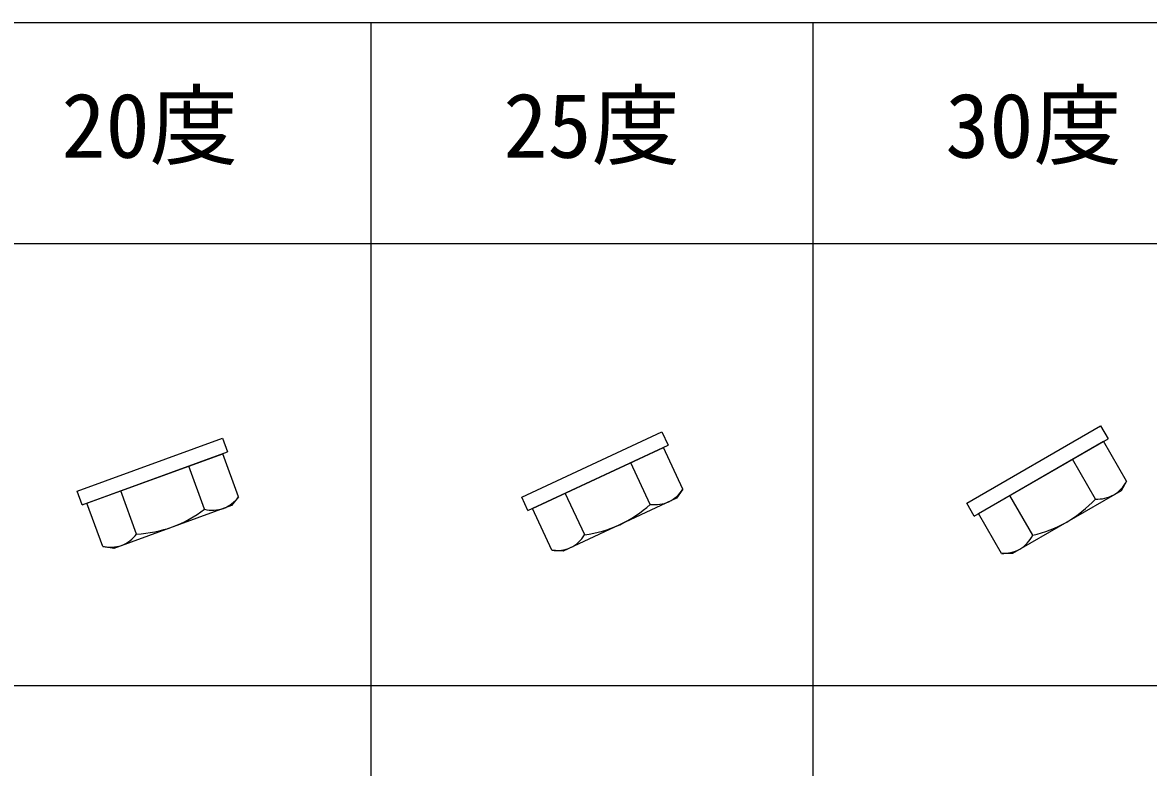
# Model space of a CAD drawing. Units: millimetres, scale not verified. Extents: x -585 to 585, y -390 to 417.
# Drawn here: x -302.3 to -149.4, y 288.9 to 390 of the extents above; entities that cross this region are included whole.
import ezdxf
from ezdxf.enums import TextEntityAlignment as Align

# ---------------------------------------------------------------- set-up
doc = ezdxf.new("R2010")
doc.units = ezdxf.units.MM
doc.header["$LTSCALE"] = 3
doc.layers.add('0-0', color=3, linetype='Continuous')
doc.layers.add('F-0', color=4, linetype='Continuous')
doc.styles.add('ＭＳ ゴシック', font='')
doc.styles.get('ＭＳ ゴシック').set_extended_font_data('MS Gothic')

msp = doc.modelspace()

# ---------------------------------------------------------------- linework, layer by layer
at = {"layer": '0-0'}
for p, q in [((-155.907, 335.25), (-154.907, 333.518)), ((-275.133, 333.591), (-274.449, 331.712)), ((-215.484, 334.437), (-214.639, 332.625)), ((-173.093, 323.018), (-154.907, 333.518)), ((-233.671, 323.75), (-214.639, 332.625)), ((-233.05, 324.039), (-215.26, 332.335)), ((-212.622, 326.679), (-215.26, 332.335)), ((-172.5, 323.36), (-155.5, 333.175)), ((-152.38, 327.77), (-155.5, 333.175)), ((-294.183, 324.529), (-274.449, 331.712)), ((-293.539, 324.764), (-275.093, 331.477)), ((-272.959, 325.613), (-275.093, 331.477)), ((-217.07, 324.605), (-219.707, 330.261)), ((-156.63, 325.317), (-159.75, 330.722)), ((-277.57, 323.935), (-279.705, 329.799)), ((-152.38, 327.77), (-153.139, 326.456)), ((-286.793, 320.578), (-288.928, 326.442)), ((-225.965, 320.457), (-228.603, 326.113)), ((-212.622, 326.679), (-213.493, 325.435)), ((-165.13, 320.409), (-168.25, 325.814)), ((-153.139, 326.456), (-167.862, 317.955)), ((-291.405, 318.899), (-293.539, 324.764)), ((-273.934, 324.45), (-289.91, 318.635)), ((-272.959, 325.613), (-273.934, 324.45)), ((-213.493, 325.435), (-228.901, 318.251)), ((-230.413, 318.383), (-233.05, 324.039)), ((-169.38, 317.956), (-172.5, 323.36)), ((-289.91, 318.635), (-291.405, 318.899)), ((-228.901, 318.251), (-230.413, 318.383)), ((-167.862, 317.955), (-169.38, 317.956))]:
    msp.add_line(p, q, dxfattribs=at)
for points in [[(-173.093, 323.018), (-174.093, 324.75), (-155.907, 335.25)], [(-294.183, 324.529), (-294.867, 326.409), (-275.133, 333.591)], [(-233.671, 323.75), (-234.516, 325.563), (-215.484, 334.437)]]:
    msp.add_lwpolyline(points, dxfattribs=at)
for centre, radius, start, end in [((-156.724, 330.044), 4.903, 302.005, 332.375), ((-216.752, 329.322), 4.903, 297.005, 327.375), ((-156.426, 330.214), 4.902, 267.618, 297.994), ((-276.842, 328.606), 4.903, 292.005, 322.375), ((-228.774, 337.628), 17.51, 295.642, 311.946), ((-216.44, 329.466), 4.902, 262.618, 292.994), ((-169.425, 337.27), 17.51, 300.642, 316.946), ((-288.095, 337.928), 17.51, 290.642, 306.946), ((-276.519, 328.722), 4.902, 257.618, 287.994), ((-287.726, 338.063), 17.51, 273.054, 289.358), ((-228.419, 337.795), 17.51, 278.054, 294.358), ((-169.085, 337.468), 17.51, 283.054, 299.358), ((-290.676, 323.569), 4.902, 292.006, 322.382), ((-230.094, 323.099), 4.902, 297.006, 327.382), ((-169.473, 322.682), 4.902, 302.006, 332.382), ((-290.354, 323.688), 4.903, 257.624, 287.995), ((-229.783, 323.246), 4.903, 262.624, 292.995), ((-169.176, 322.854), 4.903, 267.624, 297.995)]:
    msp.add_arc(centre, radius, start, end, dxfattribs=at)
at = {"layer": 'F-0', "color": 6}
for p, q in [((-585, 390), (585, 390)), ((-585, 360), (585, 360))]:
    msp.add_line(p, q, dxfattribs=at)
at = {"layer": 'F-0'}
for p, q in [((-255, 390), (-255, -390)), ((-195, 390), (-195, -390)), ((-555, 300), (585, 300))]:
    msp.add_line(p, q, dxfattribs=at)

# ---------------------------------------------------------------- texts
at = {"layer": 'F-0', "color": 7, "style": 'ＭＳ ゴシック'}
for s, p in [('20度', (-297, 369)), ('25度', (-237, 369)), ('30度', (-177, 369))]:
    msp.add_text(s, height=8.798, dxfattribs=at).set_placement(p, align=Align.BOTTOM_LEFT)

doc.saveas('drawing.dxf')
